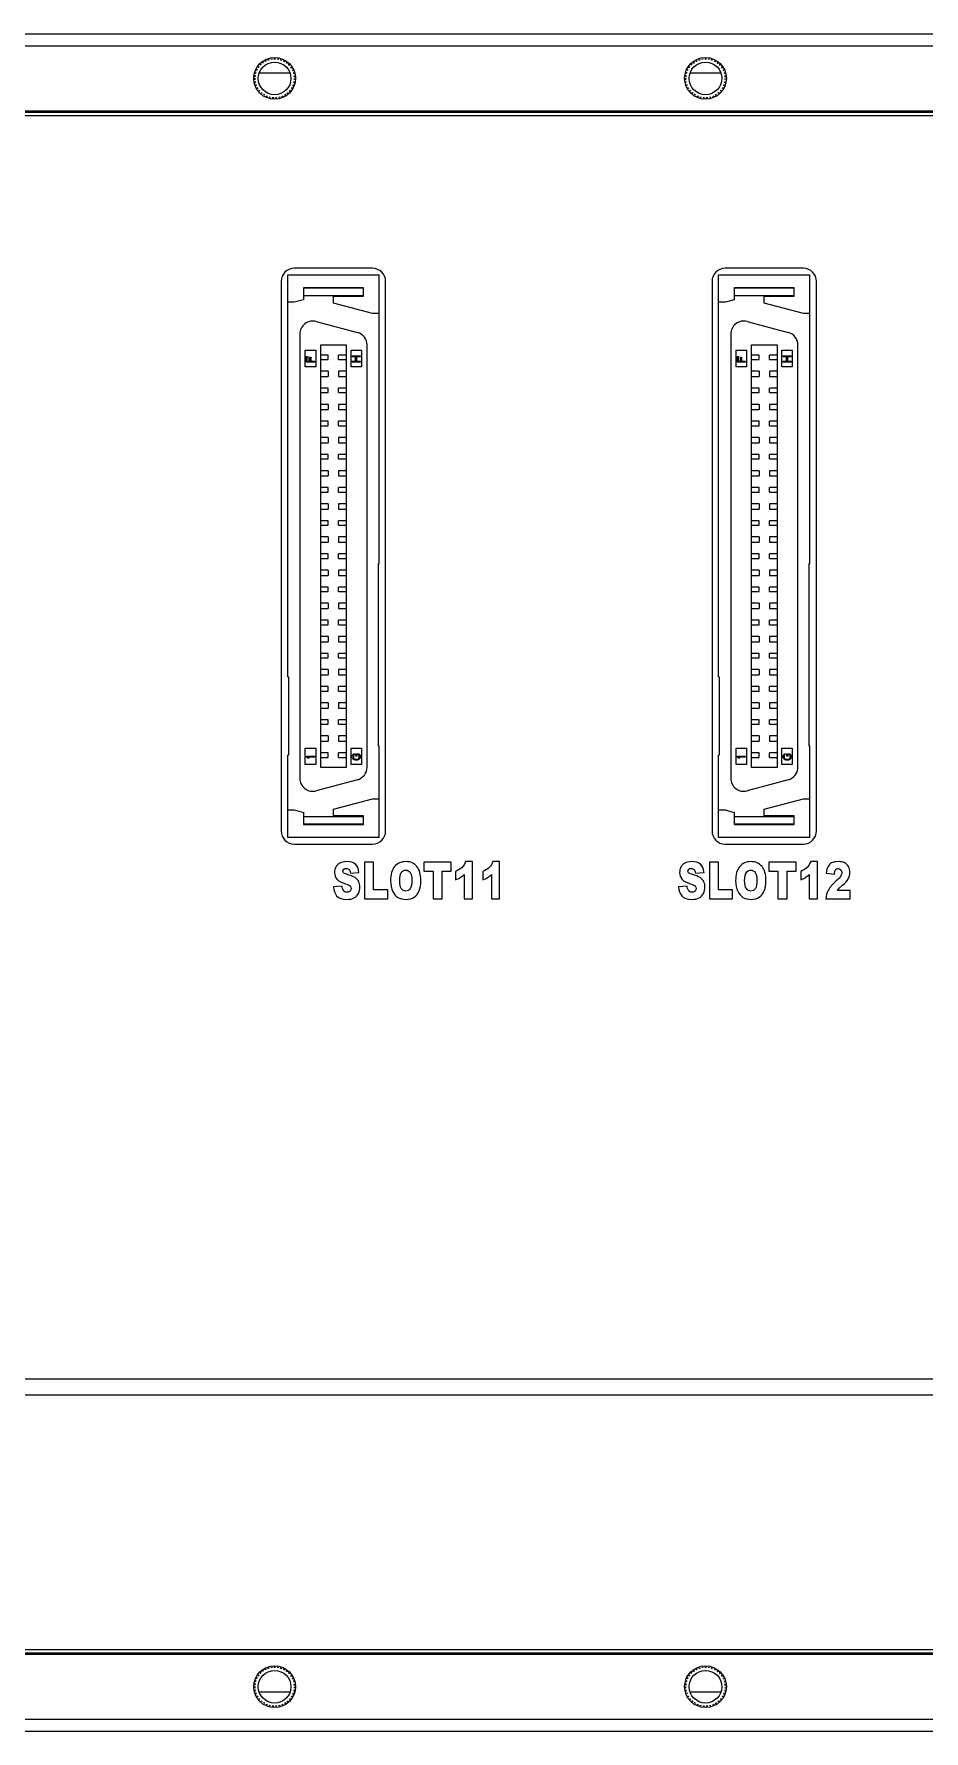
# Model space of a CAD drawing. Header units: inches. Extents: x 1 to 535, y 7 to 137.
# Drawn here: x 330.8 to 398.9, y 6.8 to 136.8 of the extents above; entities that cross this region are included whole.
import ezdxf

# ---------------------------------------------------------------- set-up
doc = ezdxf.new("R2010")
doc.units = ezdxf.units.IN
doc.header["$LTSCALE"] = 1.21
doc.header["$MEASUREMENT"] = 0
doc.linetypes.add('HIDDEN', pattern=[0.2, 0.1, -0.1])
for name, color, linetype in [('BSE72G_4_002DXF_CONTINUOUS_LINE', 7, 'CONTINUOUS'), ('BSEJ72G_4_001_DXF_HIDDEN_LINE', 7, 'CONTINUOUS'), ('BSEJ72G_4_00DXF_CONTINUOUS_LINE', 7, 'CONTINUOUS'), ('TE_1734101_5DXF_CONTINUOUS_LINE', 7, 'CONTINUOUS')]:
    doc.layers.add(name, color=color, linetype=linetype)

msp = doc.modelspace()

# ---------------------------------------------------------------- linework, layer by layer
at = {"layer": 'BSE72G_4_002DXF_CONTINUOUS_LINE', "color": 7, "linetype": 'Continuous'}
for p, q in [((3.2, 130.52), (530.2, 130.52)), ((356.7, 118.82), (350.7, 118.82)), ((389.7, 118.82), (383.7, 118.82)), ((349.7, 117.82), (349.7, 75.72)), ((357.7, 75.72), (357.7, 117.82)), ((382.7, 117.82), (382.7, 75.72)), ((390.7, 75.72), (390.7, 117.82)), ((350.7, 74.72), (356.7, 74.72)), ((383.7, 74.72), (389.7, 74.72)), ((3.2, 13.02), (530.2, 13.02))]:
    msp.add_line(p, q, dxfattribs=at)
at = {"layer": 'BSE72G_4_002DXF_CONTINUOUS_LINE', "color": 4, "linetype": 'Continuous'}
for p, q in [((356.78, 73.32), (356.08, 73.32)), ((356.08, 73.32), (356.08, 70.52)), ((356.78, 71.21), (356.78, 73.32)), ((362.72, 73.32), (360.62, 73.32)), ((360.62, 73.32), (360.62, 72.63)), ((362.72, 72.63), (362.72, 73.32)), ((364.35, 73.37), (363.83, 73.37)), ((364.35, 70.52), (364.35, 73.37)), ((366.43, 73.37), (365.92, 73.37)), ((366.43, 70.52), (366.43, 73.37)), ((383.2, 73.32), (382.51, 73.32)), ((382.51, 73.32), (382.51, 70.52)), ((383.2, 71.21), (383.2, 73.32)), ((389.15, 73.32), (387.05, 73.32)), ((387.05, 73.32), (387.05, 72.63)), ((389.15, 72.63), (389.15, 73.32)), ((390.78, 73.37), (390.26, 73.37)), ((390.78, 70.52), (390.78, 73.37)), ((354.36, 71.5), (353.7, 71.45)), ((355.01, 72.49), (355.66, 72.54)), ((360.62, 72.63), (361.33, 72.63)), ((361.33, 72.63), (361.33, 70.52)), ((362.02, 72.63), (362.72, 72.63)), ((362.02, 70.52), (362.02, 72.63)), ((363.06, 72.62), (363.06, 71.98)), ((363.72, 72.39), (363.72, 70.52)), ((365.15, 72.62), (365.15, 71.98)), ((365.8, 72.39), (365.8, 70.52)), ((380.79, 71.5), (380.13, 71.45)), ((381.44, 72.49), (382.09, 72.54)), ((387.05, 72.63), (387.75, 72.63)), ((387.75, 72.63), (387.75, 70.52)), ((388.45, 72.63), (389.15, 72.63)), ((388.45, 70.52), (388.45, 72.63)), ((389.49, 72.62), (389.49, 71.98)), ((390.15, 72.39), (390.15, 70.52)), ((391.45, 72.48), (392.08, 72.41)), ((392.45, 71.33), (392.7, 71.56)), ((356.08, 70.52), (357.86, 70.52)), ((357.86, 71.21), (356.78, 71.21)), ((357.86, 70.52), (357.86, 71.21)), ((361.33, 70.52), (362.02, 70.52)), ((363.72, 70.52), (364.35, 70.52)), ((365.8, 70.52), (366.43, 70.52)), ((382.51, 70.52), (384.28, 70.52)), ((384.28, 71.21), (383.2, 71.21)), ((384.28, 70.52), (384.28, 71.21)), ((387.75, 70.52), (388.45, 70.52)), ((390.15, 70.52), (390.78, 70.52)), ((391.41, 70.52), (393.27, 70.52)), ((392.3, 71.16), (392.45, 71.33)), ((393.27, 71.16), (392.3, 71.16)), ((393.27, 70.52), (393.27, 71.16)), ((449.4, 33.72), (122.7, 33.72)), ((122.7, 32.52), (449.9, 32.52))]:
    msp.add_line(p, q, dxfattribs=at)
at = {"layer": 'BSE72G_4_002DXF_CONTINUOUS_LINE', "color": 7, "linetype": 'Continuous'}
for centre, start, end in [((350.7, 117.82), 90, 180), ((356.7, 117.82), 0, 90), ((383.7, 117.82), 90, 180), ((389.7, 117.82), 0, 90), ((350.7, 75.72), 180, 270), ((356.7, 75.72), 270, 0), ((383.7, 75.72), 180, 270), ((389.7, 75.72), 270, 0)]:
    msp.add_arc(centre, 1, start, end, dxfattribs=at)
at = {"layer": 'BSE72G_4_002DXF_CONTINUOUS_LINE', "color": 4, "linetype": 'Continuous'}
for points in [[(353.89, 72.96), (353.82, 72.83), (353.79, 72.7), (353.79, 72.55)], [(354.19, 73.26), (354.05, 73.19), (353.95, 73.09), (353.89, 72.96)], [(354.74, 73.37), (354.5, 73.37), (354.32, 73.33), (354.19, 73.26)], [(354.49, 72.79), (354.53, 72.83), (354.59, 72.85), (354.67, 72.85)], [(354.67, 72.85), (354.77, 72.85), (354.84, 72.82), (354.9, 72.76)], [(355.39, 73.17), (355.24, 73.3), (355.02, 73.37), (354.74, 73.37)], [(355.66, 72.54), (355.63, 72.83), (355.54, 73.04), (355.39, 73.17)], [(358.39, 72.99), (358.18, 72.73), (358.08, 72.38), (358.08, 71.92)], [(359.24, 73.37), (358.88, 73.37), (358.59, 73.24), (358.39, 72.99)], [(360.1, 73), (359.9, 73.25), (359.61, 73.37), (359.24, 73.37)], [(360.4, 71.94), (360.4, 72.4), (360.3, 72.75), (360.1, 73)], [(363.56, 72.93), (363.44, 72.81), (363.27, 72.71), (363.06, 72.62)], [(363.83, 73.37), (363.76, 73.2), (363.67, 73.05), (363.56, 72.93)], [(365.64, 72.93), (365.53, 72.81), (365.36, 72.71), (365.15, 72.62)], [(365.92, 73.37), (365.85, 73.2), (365.76, 73.05), (365.64, 72.93)], [(380.32, 72.96), (380.25, 72.83), (380.22, 72.7), (380.22, 72.55)], [(380.62, 73.26), (380.48, 73.19), (380.38, 73.09), (380.32, 72.96)], [(381.17, 73.37), (380.93, 73.37), (380.75, 73.33), (380.62, 73.26)], [(380.92, 72.79), (380.96, 72.83), (381.02, 72.85), (381.1, 72.85)], [(381.1, 72.85), (381.2, 72.85), (381.27, 72.82), (381.33, 72.76)], [(381.82, 73.17), (381.67, 73.3), (381.45, 73.37), (381.17, 73.37)], [(382.09, 72.54), (382.06, 72.83), (381.97, 73.04), (381.82, 73.17)], [(384.82, 72.99), (384.61, 72.73), (384.51, 72.38), (384.51, 71.92)], [(385.67, 73.37), (385.31, 73.37), (385.02, 73.24), (384.82, 72.99)], [(386.53, 73), (386.33, 73.25), (386.04, 73.37), (385.67, 73.37)], [(386.83, 71.94), (386.83, 72.4), (386.73, 72.75), (386.53, 73)], [(389.99, 72.93), (389.87, 72.81), (389.7, 72.71), (389.49, 72.62)], [(390.26, 73.37), (390.19, 73.2), (390.1, 73.05), (389.99, 72.93)], [(391.59, 72.99), (391.52, 72.87), (391.48, 72.7), (391.45, 72.48)], [(391.86, 73.27), (391.74, 73.21), (391.65, 73.11), (391.59, 72.99)], [(392.36, 73.37), (392.14, 73.37), (391.98, 73.34), (391.86, 73.27)], [(392.18, 72.74), (392.23, 72.81), (392.29, 72.84), (392.37, 72.84)], [(392.87, 73.28), (392.74, 73.34), (392.57, 73.37), (392.36, 73.37)], [(392.37, 72.84), (392.45, 72.84), (392.51, 72.81), (392.56, 72.75)], [(393.15, 72.99), (393.08, 73.12), (392.99, 73.22), (392.87, 73.28)], [(393.26, 72.56), (393.26, 72.72), (393.22, 72.86), (393.15, 72.99)], [(353.79, 72.55), (353.79, 72.33), (353.85, 72.15), (353.98, 72.01)], [(353.98, 72.01), (354.11, 71.87), (354.33, 71.76), (354.63, 71.67)], [(354.45, 71.2), (354.4, 71.26), (354.38, 71.37), (354.36, 71.5)], [(354.43, 72.63), (354.43, 72.69), (354.45, 72.74), (354.49, 72.79)], [(354.48, 72.51), (354.44, 72.54), (354.43, 72.58), (354.43, 72.63)], [(354.71, 72.41), (354.59, 72.44), (354.51, 72.47), (354.48, 72.51)], [(354.63, 71.67), (354.82, 71.62), (354.93, 71.57), (354.99, 71.51)], [(355.36, 72.16), (355.23, 72.24), (355.01, 72.32), (354.71, 72.41)], [(354.9, 72.76), (354.95, 72.71), (354.99, 72.62), (355.01, 72.49)], [(354.99, 71.51), (355.04, 71.45), (355.06, 71.39), (355.06, 71.31)], [(355.64, 71.85), (355.59, 71.97), (355.49, 72.07), (355.36, 72.16)], [(355.73, 71.43), (355.73, 71.59), (355.7, 71.73), (355.64, 71.85)], [(358.08, 71.92), (358.08, 71.59), (358.13, 71.32), (358.24, 71.1)], [(358.78, 71.92), (358.78, 72.2), (358.82, 72.41), (358.9, 72.53)], [(358.9, 71.31), (358.82, 71.43), (358.78, 71.64), (358.78, 71.92)], [(358.9, 72.53), (358.99, 72.65), (359.1, 72.72), (359.24, 72.72)], [(359.24, 72.72), (359.38, 72.72), (359.5, 72.66), (359.58, 72.53)], [(359.58, 72.53), (359.67, 72.41), (359.71, 72.22), (359.71, 71.96)], [(359.71, 71.96), (359.71, 71.64), (359.67, 71.43), (359.59, 71.31)], [(360.27, 71.14), (360.36, 71.35), (360.4, 71.62), (360.4, 71.94)], [(363.06, 71.98), (363.21, 72.04), (363.33, 72.09), (363.42, 72.15)], [(363.42, 72.15), (363.52, 72.21), (363.61, 72.29), (363.72, 72.39)], [(365.15, 71.98), (365.29, 72.04), (365.41, 72.09), (365.51, 72.15)], [(365.51, 72.15), (365.6, 72.21), (365.7, 72.29), (365.8, 72.39)], [(380.22, 72.55), (380.22, 72.33), (380.28, 72.15), (380.41, 72.01)], [(380.41, 72.01), (380.54, 71.87), (380.76, 71.76), (381.06, 71.67)], [(380.88, 71.2), (380.83, 71.26), (380.8, 71.37), (380.79, 71.5)], [(380.86, 72.63), (380.86, 72.69), (380.88, 72.74), (380.92, 72.79)], [(380.91, 72.51), (380.87, 72.54), (380.86, 72.58), (380.86, 72.63)], [(381.14, 72.41), (381.02, 72.44), (380.94, 72.47), (380.91, 72.51)], [(381.06, 71.67), (381.25, 71.62), (381.36, 71.57), (381.41, 71.51)], [(381.79, 72.16), (381.66, 72.24), (381.44, 72.32), (381.14, 72.41)], [(381.33, 72.76), (381.38, 72.71), (381.42, 72.62), (381.44, 72.49)], [(381.41, 71.51), (381.47, 71.45), (381.49, 71.39), (381.49, 71.31)], [(382.07, 71.85), (382.01, 71.97), (381.92, 72.07), (381.79, 72.16)], [(382.16, 71.43), (382.16, 71.59), (382.13, 71.73), (382.07, 71.85)], [(384.51, 71.92), (384.51, 71.59), (384.56, 71.32), (384.67, 71.1)], [(385.2, 71.92), (385.2, 72.2), (385.25, 72.41), (385.33, 72.53)], [(385.33, 71.31), (385.25, 71.43), (385.2, 71.64), (385.2, 71.92)], [(385.33, 72.53), (385.42, 72.65), (385.53, 72.72), (385.67, 72.72)], [(385.67, 72.72), (385.81, 72.72), (385.93, 72.66), (386.01, 72.53)], [(386.01, 72.53), (386.1, 72.41), (386.14, 72.22), (386.14, 71.96)], [(386.14, 71.96), (386.14, 71.64), (386.1, 71.43), (386.02, 71.31)], [(386.7, 71.14), (386.79, 71.35), (386.83, 71.62), (386.83, 71.94)], [(389.49, 71.98), (389.64, 72.04), (389.75, 72.09), (389.85, 72.15)], [(389.85, 72.15), (389.94, 72.21), (390.04, 72.29), (390.15, 72.39)], [(392.21, 71.89), (391.91, 71.62), (391.71, 71.38), (391.6, 71.17)], [(392.08, 72.41), (392.09, 72.57), (392.13, 72.68), (392.18, 72.74)], [(392.56, 72.28), (392.51, 72.19), (392.39, 72.06), (392.21, 71.89)], [(392.56, 72.75), (392.61, 72.69), (392.64, 72.61), (392.64, 72.53)], [(392.64, 72.53), (392.64, 72.45), (392.61, 72.37), (392.56, 72.28)], [(392.7, 71.56), (392.91, 71.74), (393.06, 71.91), (393.14, 72.07)], [(393.14, 72.07), (393.22, 72.22), (393.26, 72.38), (393.26, 72.56)], [(353.7, 71.45), (353.72, 71.17), (353.81, 70.93), (353.95, 70.75)], [(353.95, 70.75), (354.1, 70.57), (354.36, 70.48), (354.74, 70.48)], [(354.75, 71.03), (354.62, 71.03), (354.52, 71.08), (354.45, 71.2)], [(354.74, 70.48), (354.96, 70.48), (355.14, 70.52), (355.28, 70.59)], [(354.98, 71.11), (354.93, 71.05), (354.85, 71.03), (354.75, 71.03)], [(355.06, 71.31), (355.06, 71.24), (355.04, 71.17), (354.98, 71.11)], [(355.28, 70.59), (355.42, 70.67), (355.54, 70.79), (355.62, 70.94)], [(355.62, 70.94), (355.7, 71.09), (355.73, 71.26), (355.73, 71.43)], [(358.24, 71.1), (358.34, 70.89), (358.47, 70.73), (358.64, 70.63)], [(358.64, 70.63), (358.8, 70.53), (359.01, 70.48), (359.27, 70.48)], [(359.24, 71.12), (359.1, 71.12), (358.98, 71.18), (358.9, 71.31)], [(359.59, 71.31), (359.51, 71.18), (359.39, 71.12), (359.24, 71.12)], [(359.27, 70.48), (359.52, 70.48), (359.72, 70.53), (359.89, 70.65)], [(359.89, 70.65), (360.06, 70.77), (360.18, 70.93), (360.27, 71.14)], [(380.13, 71.45), (380.15, 71.17), (380.23, 70.93), (380.38, 70.75)], [(380.38, 70.75), (380.53, 70.57), (380.79, 70.48), (381.17, 70.48)], [(381.18, 71.03), (381.05, 71.03), (380.95, 71.08), (380.88, 71.2)], [(381.17, 70.48), (381.39, 70.48), (381.57, 70.52), (381.71, 70.59)], [(381.41, 71.11), (381.36, 71.05), (381.28, 71.03), (381.18, 71.03)], [(381.49, 71.31), (381.49, 71.24), (381.46, 71.17), (381.41, 71.11)], [(381.71, 70.59), (381.85, 70.67), (381.97, 70.79), (382.05, 70.94)], [(382.05, 70.94), (382.12, 71.09), (382.16, 71.26), (382.16, 71.43)], [(384.67, 71.1), (384.77, 70.89), (384.9, 70.73), (385.07, 70.63)], [(385.07, 70.63), (385.23, 70.53), (385.44, 70.48), (385.7, 70.48)], [(385.67, 71.12), (385.53, 71.12), (385.41, 71.18), (385.33, 71.31)], [(386.02, 71.31), (385.94, 71.18), (385.82, 71.12), (385.67, 71.12)], [(385.7, 70.48), (385.94, 70.48), (386.15, 70.53), (386.32, 70.65)], [(386.32, 70.65), (386.48, 70.77), (386.61, 70.93), (386.7, 71.14)], [(391.6, 71.17), (391.49, 70.97), (391.43, 70.75), (391.41, 70.52)]]:
    msp.add_open_spline(points, degree=3, dxfattribs=at)
at = {"layer": 'BSEJ72G_4_001_DXF_HIDDEN_LINE', "color": 8, "linetype": 'HIDDEN'}
for centre in [(349.2, 133.37), (382.2, 133.37), (349.2, 10.17), (382.2, 10.17)]:
    msp.add_circle(centre, 1.5, dxfattribs=at)
at = {"layer": 'BSEJ72G_4_00DXF_CONTINUOUS_LINE', "color": 7, "linetype": 'Continuous'}
for p, q in [((3.2, 136.77), (530.2, 136.77)), ((3.4, 135.87), (530, 135.87)), ((350.38, 133.77), (348.02, 133.77)), ((383.38, 133.77), (381.02, 133.77)), ((3.2, 130.77), (530.2, 130.77)), ((530, 130.87), (3.4, 130.87)), ((3.2, 12.77), (530.2, 12.77)), ((3.4, 12.67), (530, 12.67)), ((348.02, 9.77), (350.38, 9.77)), ((381.02, 9.77), (383.38, 9.77)), ((3.2, 6.77), (530.2, 6.77)), ((530, 7.67), (3.4, 7.67))]:
    msp.add_line(p, q, dxfattribs=at)
for centre, radius in [((349.2, 133.37), 1.6), ((349.2, 133.37), 1.25), ((382.2, 133.37), 1.6), ((382.2, 133.37), 1.25), ((349.2, 10.17), 1.6), ((382.2, 10.17), 1.6), ((349.2, 10.17), 1.25), ((382.2, 10.17), 1.25)]:
    msp.add_circle(centre, radius, dxfattribs=at)
for centre, start, end in [((348.2, 132.15), 90.0022, 96.4011), ((350.21, 132.15), 83.5989, 89.9978), ((381.2, 132.15), 90.0022, 96.4011), ((383.21, 132.15), 83.5989, 89.9978), ((348.2, 11.39), 263.5989, 269.9978), ((350.21, 11.39), 270.0022, 276.4011), ((381.2, 11.39), 263.5989, 269.9978), ((383.21, 11.39), 270.0022, 276.4011)]:
    msp.add_arc(centre, 1.62, start, end, dxfattribs=at)
at = {"layer": 'TE_1734101_5DXF_CONTINUOUS_LINE', "color": 7, "linetype": 'Continuous'}
for p, q in [((350.2, 118.32), (357.2, 118.32)), ((350.2, 87.53), (350.2, 118.32)), ((357.2, 96.22), (357.2, 118.32)), ((383.2, 118.32), (390.2, 118.32)), ((383.2, 87.53), (383.2, 118.32)), ((390.2, 96.22), (390.2, 118.32)), ((356, 117.33), (351.4, 117.33)), ((351.4, 117.33), (351.4, 116.4)), ((356, 117.29), (351.4, 117.29)), ((356, 116.68), (356, 117.33)), ((389, 117.33), (384.4, 117.33)), ((384.4, 117.33), (384.4, 116.4)), ((389, 117.29), (384.4, 117.29)), ((389, 116.68), (389, 117.33)), ((350.7, 116.22), (350.2, 116.22)), ((351.4, 116.4), (350.7, 116.22)), ((356, 116.72), (351.4, 116.72)), ((353.7, 116.68), (356, 116.68)), ((353.7, 116.16), (353.7, 116.68)), ((356.7, 115.35), (353.7, 116.16)), ((383.7, 116.22), (383.2, 116.22)), ((384.4, 116.4), (383.7, 116.22)), ((389, 116.72), (384.4, 116.72)), ((386.7, 116.68), (389, 116.68)), ((386.7, 116.16), (386.7, 116.68)), ((389.7, 115.35), (386.7, 116.16)), ((352.39, 114.75), (355.54, 113.91)), ((357.2, 115.35), (356.7, 115.35)), ((385.39, 114.75), (388.54, 113.91)), ((390.2, 115.35), (389.7, 115.35)), ((351.13, 113.78), (351.13, 79.76)), ((384.13, 113.78), (384.13, 79.76)), ((351.55, 112.54), (352.35, 112.54)), ((351.55, 111.27), (351.55, 112.54)), ((351.65, 112.07), (351.73, 112.07)), ((351.65, 111.62), (351.65, 112.07)), ((351.73, 112.07), (351.73, 111.7)), ((351.9, 112.02), (351.97, 112.02)), ((351.9, 111.7), (351.9, 112.02)), ((351.97, 112.02), (351.97, 111.7)), ((352.35, 112.54), (352.35, 111.27)), ((352.73, 112.96), (354.68, 112.96)), ((352.73, 80.58), (352.73, 112.96)), ((353.31, 112.18), (352.73, 112.18)), ((352.73, 111.84), (353.31, 111.84)), ((353.31, 111.84), (353.31, 112.18)), ((354.68, 112.18), (354.09, 112.18)), ((354.09, 111.84), (354.09, 112.18)), ((354.09, 111.84), (354.68, 111.84)), ((354.68, 112.96), (354.68, 80.58)), ((355.05, 112.54), (355.85, 112.54)), ((355.05, 111.27), (355.05, 112.54)), ((355.15, 112.12), (355.75, 112.12)), ((355.15, 112.05), (355.15, 112.12)), ((355.4, 112.05), (355.15, 112.05)), ((355.4, 111.7), (355.4, 112.05)), ((355.75, 112.05), (355.47, 112.05)), ((355.47, 112.05), (355.47, 111.7)), ((355.75, 112.12), (355.75, 112.05)), ((355.85, 112.54), (355.85, 111.27)), ((356.28, 80.61), (356.28, 112.94)), ((384.55, 112.54), (385.35, 112.54)), ((384.55, 111.27), (384.55, 112.54)), ((384.65, 112.07), (384.73, 112.07)), ((384.65, 111.62), (384.65, 112.07)), ((384.73, 112.07), (384.73, 111.7)), ((384.9, 112.02), (384.97, 112.02)), ((384.9, 111.7), (384.9, 112.02)), ((384.97, 112.02), (384.97, 111.7)), ((385.35, 112.54), (385.35, 111.27)), ((385.73, 112.96), (387.68, 112.96)), ((385.73, 80.58), (385.73, 112.96)), ((386.31, 112.18), (385.73, 112.18)), ((385.73, 111.84), (386.31, 111.84)), ((386.31, 111.84), (386.31, 112.18)), ((387.68, 112.18), (387.09, 112.18)), ((387.09, 111.84), (387.09, 112.18)), ((387.09, 111.84), (387.68, 111.84)), ((387.68, 112.96), (387.68, 80.58)), ((388.05, 112.54), (388.85, 112.54)), ((388.05, 111.27), (388.05, 112.54)), ((388.15, 112.12), (388.75, 112.12)), ((388.15, 112.05), (388.15, 112.12)), ((388.4, 112.05), (388.15, 112.05)), ((388.4, 111.7), (388.4, 112.05)), ((388.75, 112.05), (388.47, 112.05)), ((388.47, 112.05), (388.47, 111.7)), ((388.75, 112.12), (388.75, 112.05)), ((388.85, 112.54), (388.85, 111.27)), ((389.28, 80.61), (389.28, 112.94)), ((352.35, 111.27), (351.55, 111.27)), ((352.25, 111.62), (351.65, 111.62)), ((351.73, 111.7), (351.9, 111.7)), ((351.97, 111.7), (352.25, 111.7)), ((352.25, 111.7), (352.25, 111.62)), ((353.31, 110.94), (352.73, 110.94)), ((352.73, 110.54), (353.31, 110.54)), ((353.31, 110.94), (353.31, 110.54)), ((354.68, 110.94), (354.09, 110.94)), ((354.09, 110.94), (354.09, 110.54)), ((354.09, 110.54), (354.68, 110.54)), ((355.85, 111.27), (355.05, 111.27)), ((355.15, 111.7), (355.4, 111.7)), ((355.15, 111.62), (355.15, 111.7)), ((355.75, 111.62), (355.15, 111.62)), ((355.47, 111.7), (355.75, 111.7)), ((355.75, 111.7), (355.75, 111.62)), ((385.35, 111.27), (384.55, 111.27)), ((385.25, 111.62), (384.65, 111.62)), ((384.73, 111.7), (384.9, 111.7)), ((384.97, 111.7), (385.25, 111.7)), ((385.25, 111.7), (385.25, 111.62)), ((386.31, 110.94), (385.73, 110.94)), ((385.73, 110.54), (386.31, 110.54)), ((386.31, 110.94), (386.31, 110.54)), ((387.68, 110.94), (387.09, 110.94)), ((387.09, 110.94), (387.09, 110.54)), ((387.09, 110.54), (387.68, 110.54)), ((388.85, 111.27), (388.05, 111.27)), ((388.15, 111.7), (388.4, 111.7)), ((388.15, 111.62), (388.15, 111.7)), ((388.75, 111.62), (388.15, 111.62)), ((388.47, 111.7), (388.75, 111.7)), ((388.75, 111.7), (388.75, 111.62)), ((353.31, 109.64), (352.73, 109.64)), ((352.73, 109.3), (353.31, 109.3)), ((353.31, 109.3), (353.31, 109.64)), ((354.68, 109.64), (354.09, 109.64)), ((354.09, 109.3), (354.09, 109.64)), ((354.09, 109.3), (354.68, 109.3)), ((386.31, 109.64), (385.73, 109.64)), ((385.73, 109.3), (386.31, 109.3)), ((386.31, 109.3), (386.31, 109.64)), ((387.68, 109.64), (387.09, 109.64)), ((387.09, 109.3), (387.09, 109.64)), ((387.09, 109.3), (387.68, 109.3)), ((353.31, 108.4), (352.73, 108.4)), ((352.73, 108), (353.31, 108)), ((353.31, 108.4), (353.31, 108)), ((354.68, 108.4), (354.09, 108.4)), ((354.09, 108.4), (354.09, 108)), ((354.09, 108), (354.68, 108)), ((386.31, 108.4), (385.73, 108.4)), ((385.73, 108), (386.31, 108)), ((386.31, 108.4), (386.31, 108)), ((387.68, 108.4), (387.09, 108.4)), ((387.09, 108.4), (387.09, 108)), ((387.09, 108), (387.68, 108)), ((353.31, 107.1), (352.73, 107.1)), ((352.73, 106.76), (353.31, 106.76)), ((353.31, 106.76), (353.31, 107.1)), ((354.68, 107.1), (354.09, 107.1)), ((354.09, 106.76), (354.09, 107.1)), ((354.09, 106.76), (354.68, 106.76)), ((386.31, 107.1), (385.73, 107.1)), ((385.73, 106.76), (386.31, 106.76)), ((386.31, 106.76), (386.31, 107.1)), ((387.68, 107.1), (387.09, 107.1)), ((387.09, 106.76), (387.09, 107.1)), ((387.09, 106.76), (387.68, 106.76)), ((353.31, 105.86), (352.73, 105.86)), ((352.73, 105.46), (353.31, 105.46)), ((353.31, 105.86), (353.31, 105.46)), ((354.68, 105.86), (354.09, 105.86)), ((354.09, 105.86), (354.09, 105.46)), ((354.09, 105.46), (354.68, 105.46)), ((386.31, 105.86), (385.73, 105.86)), ((385.73, 105.46), (386.31, 105.46)), ((386.31, 105.86), (386.31, 105.46)), ((387.68, 105.86), (387.09, 105.86)), ((387.09, 105.86), (387.09, 105.46)), ((387.09, 105.46), (387.68, 105.46)), ((353.31, 104.56), (352.73, 104.56)), ((352.73, 104.22), (353.31, 104.22)), ((353.31, 104.22), (353.31, 104.56)), ((354.68, 104.56), (354.09, 104.56)), ((354.09, 104.22), (354.09, 104.56)), ((354.09, 104.22), (354.68, 104.22)), ((386.31, 104.56), (385.73, 104.56)), ((385.73, 104.22), (386.31, 104.22)), ((386.31, 104.22), (386.31, 104.56)), ((387.68, 104.56), (387.09, 104.56)), ((387.09, 104.22), (387.09, 104.56)), ((387.09, 104.22), (387.68, 104.22)), ((353.31, 103.32), (352.73, 103.32)), ((352.73, 102.92), (353.31, 102.92)), ((353.31, 103.32), (353.31, 102.92)), ((354.68, 103.32), (354.09, 103.32)), ((354.09, 103.32), (354.09, 102.92)), ((354.09, 102.92), (354.68, 102.92)), ((386.31, 103.32), (385.73, 103.32)), ((385.73, 102.92), (386.31, 102.92)), ((386.31, 103.32), (386.31, 102.92)), ((387.68, 103.32), (387.09, 103.32)), ((387.09, 103.32), (387.09, 102.92)), ((387.09, 102.92), (387.68, 102.92)), ((353.31, 102.02), (352.73, 102.02)), ((352.73, 101.68), (353.31, 101.68)), ((353.31, 101.68), (353.31, 102.02)), ((354.68, 102.02), (354.09, 102.02)), ((354.09, 101.68), (354.09, 102.02)), ((354.09, 101.68), (354.68, 101.68)), ((386.31, 102.02), (385.73, 102.02)), ((385.73, 101.68), (386.31, 101.68)), ((386.31, 101.68), (386.31, 102.02)), ((387.68, 102.02), (387.09, 102.02)), ((387.09, 101.68), (387.09, 102.02)), ((387.09, 101.68), (387.68, 101.68)), ((353.31, 100.78), (352.73, 100.78)), ((352.73, 100.38), (353.31, 100.38)), ((353.31, 100.78), (353.31, 100.38)), ((354.68, 100.78), (354.09, 100.78)), ((354.09, 100.78), (354.09, 100.38)), ((354.09, 100.38), (354.68, 100.38)), ((386.31, 100.78), (385.73, 100.78)), ((385.73, 100.38), (386.31, 100.38)), ((386.31, 100.78), (386.31, 100.38)), ((387.68, 100.78), (387.09, 100.78)), ((387.09, 100.78), (387.09, 100.38)), ((387.09, 100.38), (387.68, 100.38)), ((353.31, 99.48), (352.73, 99.48)), ((352.73, 99.14), (353.31, 99.14)), ((353.31, 99.14), (353.31, 99.48)), ((354.68, 99.48), (354.09, 99.48)), ((354.09, 99.14), (354.09, 99.48)), ((354.09, 99.14), (354.68, 99.14)), ((386.31, 99.48), (385.73, 99.48)), ((385.73, 99.14), (386.31, 99.14)), ((386.31, 99.14), (386.31, 99.48)), ((387.68, 99.48), (387.09, 99.48)), ((387.09, 99.14), (387.09, 99.48)), ((387.09, 99.14), (387.68, 99.14)), ((353.31, 98.24), (352.73, 98.24)), ((352.73, 97.84), (353.31, 97.84)), ((353.31, 98.24), (353.31, 97.84)), ((354.68, 98.24), (354.09, 98.24)), ((354.09, 98.24), (354.09, 97.84)), ((354.09, 97.84), (354.68, 97.84)), ((386.31, 98.24), (385.73, 98.24)), ((385.73, 97.84), (386.31, 97.84)), ((386.31, 98.24), (386.31, 97.84)), ((387.68, 98.24), (387.09, 98.24)), ((387.09, 98.24), (387.09, 97.84)), ((387.09, 97.84), (387.68, 97.84)), ((353.31, 96.94), (352.73, 96.94)), ((352.73, 96.6), (353.31, 96.6)), ((353.31, 96.6), (353.31, 96.94)), ((354.68, 96.94), (354.09, 96.94)), ((354.09, 96.6), (354.09, 96.94)), ((354.09, 96.6), (354.68, 96.6)), ((357.15, 96.22), (357.2, 96.22)), ((357.15, 82.22), (357.15, 96.22)), ((386.31, 96.94), (385.73, 96.94)), ((385.73, 96.6), (386.31, 96.6)), ((386.31, 96.6), (386.31, 96.94)), ((387.68, 96.94), (387.09, 96.94)), ((387.09, 96.6), (387.09, 96.94)), ((387.09, 96.6), (387.68, 96.6)), ((390.15, 96.22), (390.2, 96.22)), ((390.15, 82.22), (390.15, 96.22)), ((353.31, 95.7), (352.73, 95.7)), ((352.73, 95.3), (353.31, 95.3)), ((353.31, 95.7), (353.31, 95.3)), ((354.68, 95.7), (354.09, 95.7)), ((354.09, 95.7), (354.09, 95.3)), ((354.09, 95.3), (354.68, 95.3)), ((386.31, 95.7), (385.73, 95.7)), ((385.73, 95.3), (386.31, 95.3)), ((386.31, 95.7), (386.31, 95.3)), ((387.68, 95.7), (387.09, 95.7)), ((387.09, 95.7), (387.09, 95.3)), ((387.09, 95.3), (387.68, 95.3)), ((353.31, 94.4), (352.73, 94.4)), ((352.73, 94.06), (353.31, 94.06)), ((353.31, 94.06), (353.31, 94.4)), ((354.68, 94.4), (354.09, 94.4)), ((354.09, 94.06), (354.09, 94.4)), ((354.09, 94.06), (354.68, 94.06)), ((386.31, 94.4), (385.73, 94.4)), ((385.73, 94.06), (386.31, 94.06)), ((386.31, 94.06), (386.31, 94.4)), ((387.68, 94.4), (387.09, 94.4)), ((387.09, 94.06), (387.09, 94.4)), ((387.09, 94.06), (387.68, 94.06)), ((353.31, 93.16), (352.73, 93.16)), ((352.73, 92.76), (353.31, 92.76)), ((353.31, 93.16), (353.31, 92.76)), ((354.68, 93.16), (354.09, 93.16)), ((354.09, 93.16), (354.09, 92.76)), ((354.09, 92.76), (354.68, 92.76)), ((386.31, 93.16), (385.73, 93.16)), ((385.73, 92.76), (386.31, 92.76)), ((386.31, 93.16), (386.31, 92.76)), ((387.68, 93.16), (387.09, 93.16)), ((387.09, 93.16), (387.09, 92.76)), ((387.09, 92.76), (387.68, 92.76)), ((353.31, 91.86), (352.73, 91.86)), ((352.73, 91.52), (353.31, 91.52)), ((353.31, 91.52), (353.31, 91.86)), ((354.68, 91.86), (354.09, 91.86)), ((354.09, 91.52), (354.09, 91.86)), ((354.09, 91.52), (354.68, 91.52)), ((386.31, 91.86), (385.73, 91.86)), ((385.73, 91.52), (386.31, 91.52)), ((386.31, 91.52), (386.31, 91.86)), ((387.68, 91.86), (387.09, 91.86)), ((387.09, 91.52), (387.09, 91.86)), ((387.09, 91.52), (387.68, 91.52)), ((353.31, 90.62), (352.73, 90.62)), ((352.73, 90.22), (353.31, 90.22)), ((353.31, 90.62), (353.31, 90.22)), ((354.68, 90.62), (354.09, 90.62)), ((354.09, 90.62), (354.09, 90.22)), ((354.09, 90.22), (354.68, 90.22)), ((386.31, 90.62), (385.73, 90.62)), ((385.73, 90.22), (386.31, 90.22)), ((386.31, 90.62), (386.31, 90.22)), ((387.68, 90.62), (387.09, 90.62)), ((387.09, 90.62), (387.09, 90.22)), ((387.09, 90.22), (387.68, 90.22)), ((353.31, 89.32), (352.73, 89.32)), ((352.73, 88.98), (353.31, 88.98)), ((353.31, 88.98), (353.31, 89.32)), ((354.68, 89.32), (354.09, 89.32)), ((354.09, 88.98), (354.09, 89.32)), ((354.09, 88.98), (354.68, 88.98)), ((386.31, 89.32), (385.73, 89.32)), ((385.73, 88.98), (386.31, 88.98)), ((386.31, 88.98), (386.31, 89.32)), ((387.68, 89.32), (387.09, 89.32)), ((387.09, 88.98), (387.09, 89.32)), ((387.09, 88.98), (387.68, 88.98)), ((350.2, 87.53), (350.26, 87.53)), ((350.26, 87.53), (350.26, 81.53)), ((353.31, 88.08), (352.73, 88.08)), ((352.73, 87.68), (353.31, 87.68)), ((353.31, 88.08), (353.31, 87.68)), ((354.68, 88.08), (354.09, 88.08)), ((354.09, 88.08), (354.09, 87.68)), ((354.09, 87.68), (354.68, 87.68)), ((383.2, 87.53), (383.26, 87.53)), ((383.26, 87.53), (383.26, 81.53)), ((386.31, 88.08), (385.73, 88.08)), ((385.73, 87.68), (386.31, 87.68)), ((386.31, 88.08), (386.31, 87.68)), ((387.68, 88.08), (387.09, 88.08)), ((387.09, 88.08), (387.09, 87.68)), ((387.09, 87.68), (387.68, 87.68)), ((353.31, 86.78), (352.73, 86.78)), ((352.73, 86.44), (353.31, 86.44)), ((353.31, 86.44), (353.31, 86.78)), ((354.68, 86.78), (354.09, 86.78)), ((354.09, 86.44), (354.09, 86.78)), ((354.09, 86.44), (354.68, 86.44)), ((386.31, 86.78), (385.73, 86.78)), ((385.73, 86.44), (386.31, 86.44)), ((386.31, 86.44), (386.31, 86.78)), ((387.68, 86.78), (387.09, 86.78)), ((387.09, 86.44), (387.09, 86.78)), ((387.09, 86.44), (387.68, 86.44)), ((353.31, 85.54), (352.73, 85.54)), ((352.73, 85.14), (353.31, 85.14)), ((353.31, 85.54), (353.31, 85.14)), ((354.68, 85.54), (354.09, 85.54)), ((354.09, 85.54), (354.09, 85.14)), ((354.09, 85.14), (354.68, 85.14)), ((386.31, 85.54), (385.73, 85.54)), ((385.73, 85.14), (386.31, 85.14)), ((386.31, 85.54), (386.31, 85.14)), ((387.68, 85.54), (387.09, 85.54)), ((387.09, 85.54), (387.09, 85.14)), ((387.09, 85.14), (387.68, 85.14)), ((353.31, 84.24), (352.73, 84.24)), ((352.73, 83.9), (353.31, 83.9)), ((353.31, 83.9), (353.31, 84.24)), ((354.68, 84.24), (354.09, 84.24)), ((354.09, 83.9), (354.09, 84.24)), ((354.09, 83.9), (354.68, 83.9)), ((386.31, 84.24), (385.73, 84.24)), ((385.73, 83.9), (386.31, 83.9)), ((386.31, 83.9), (386.31, 84.24)), ((387.68, 84.24), (387.09, 84.24)), ((387.09, 83.9), (387.09, 84.24)), ((387.09, 83.9), (387.68, 83.9)), ((351.55, 82.07), (352.35, 82.07)), ((351.55, 80.8), (351.55, 82.07)), ((352.35, 82.07), (352.35, 80.8)), ((353.31, 83), (352.73, 83)), ((352.73, 82.6), (353.31, 82.6)), ((353.31, 83), (353.31, 82.6)), ((354.68, 83), (354.09, 83)), ((354.09, 83), (354.09, 82.6)), ((354.09, 82.6), (354.68, 82.6)), ((355.05, 82.07), (355.85, 82.07)), ((355.05, 80.8), (355.05, 82.07)), ((355.85, 82.07), (355.85, 80.8)), ((357.2, 82.22), (357.15, 82.22)), ((357.2, 75.22), (357.2, 82.22)), ((384.55, 82.07), (385.35, 82.07)), ((384.55, 80.8), (384.55, 82.07)), ((385.35, 82.07), (385.35, 80.8)), ((386.31, 83), (385.73, 83)), ((385.73, 82.6), (386.31, 82.6)), ((386.31, 83), (386.31, 82.6)), ((387.68, 83), (387.09, 83)), ((387.09, 83), (387.09, 82.6)), ((387.09, 82.6), (387.68, 82.6)), ((388.05, 82.07), (388.85, 82.07)), ((388.05, 80.8), (388.05, 82.07)), ((388.85, 82.07), (388.85, 80.8)), ((390.2, 82.22), (390.15, 82.22)), ((390.2, 75.22), (390.2, 82.22)), ((350.26, 81.53), (350.2, 81.53)), ((350.2, 75.22), (350.2, 81.53)), ((352.35, 80.8), (351.55, 80.8)), ((351.65, 81.45), (352.25, 81.45)), ((351.65, 81.38), (351.65, 81.45)), ((351.74, 81.3), (351.65, 81.38)), ((351.84, 81.3), (351.74, 81.3)), ((352.25, 81.38), (351.75, 81.38)), ((351.75, 81.38), (351.84, 81.3)), ((352.25, 81.45), (352.25, 81.38)), ((353.31, 81.7), (352.73, 81.7)), ((352.73, 81.36), (353.31, 81.36)), ((353.31, 81.36), (353.31, 81.7)), ((354.68, 81.7), (354.09, 81.7)), ((354.09, 81.36), (354.09, 81.7)), ((354.09, 81.36), (354.68, 81.36)), ((355.85, 80.8), (355.05, 80.8)), ((355.15, 81.47), (355.17, 81.53)), ((355.15, 81.35), (355.15, 81.47)), ((355.17, 81.29), (355.15, 81.35)), ((355.17, 81.53), (355.19, 81.58)), ((355.19, 81.24), (355.17, 81.29)), ((355.19, 81.58), (355.24, 81.63)), ((355.24, 81.19), (355.19, 81.24)), ((355.24, 81.52), (355.23, 81.47)), ((355.23, 81.47), (355.23, 81.35)), ((355.23, 81.35), (355.24, 81.3)), ((355.24, 81.63), (355.31, 81.64)), ((355.27, 81.55), (355.24, 81.52)), ((355.24, 81.3), (355.27, 81.27)), ((355.29, 81.17), (355.24, 81.19)), ((355.31, 81.57), (355.27, 81.55)), ((355.27, 81.27), (355.31, 81.24)), ((355.36, 81.15), (355.29, 81.17)), ((355.31, 81.64), (355.31, 81.57)), ((355.31, 81.24), (355.36, 81.23)), ((355.36, 81.23), (355.55, 81.23)), ((355.55, 81.15), (355.36, 81.15)), ((355.42, 81.64), (355.61, 81.64)), ((355.42, 81.45), (355.42, 81.64)), ((355.5, 81.45), (355.42, 81.45)), ((355.6, 81.57), (355.5, 81.57)), ((355.5, 81.57), (355.5, 81.45)), ((355.55, 81.23), (355.6, 81.24)), ((355.61, 81.17), (355.55, 81.15)), ((355.64, 81.55), (355.6, 81.57)), ((355.6, 81.24), (355.64, 81.27)), ((355.61, 81.64), (355.66, 81.63)), ((355.66, 81.19), (355.61, 81.17)), ((355.66, 81.52), (355.64, 81.55)), ((355.64, 81.27), (355.66, 81.3)), ((355.66, 81.63), (355.71, 81.58)), ((355.68, 81.47), (355.66, 81.52)), ((355.66, 81.3), (355.68, 81.35)), ((355.71, 81.24), (355.66, 81.19)), ((355.68, 81.35), (355.68, 81.47)), ((355.71, 81.58), (355.74, 81.53)), ((355.74, 81.29), (355.71, 81.24)), ((355.74, 81.53), (355.75, 81.47)), ((355.75, 81.35), (355.74, 81.29)), ((355.75, 81.47), (355.75, 81.35)), ((383.26, 81.53), (383.2, 81.53)), ((383.2, 75.22), (383.2, 81.53)), ((385.35, 80.8), (384.55, 80.8)), ((384.65, 81.45), (385.25, 81.45)), ((384.65, 81.38), (384.65, 81.45)), ((384.74, 81.3), (384.65, 81.38)), ((384.84, 81.3), (384.74, 81.3)), ((385.25, 81.38), (384.75, 81.38)), ((384.75, 81.38), (384.84, 81.3)), ((385.25, 81.45), (385.25, 81.38)), ((386.31, 81.7), (385.73, 81.7)), ((385.73, 81.36), (386.31, 81.36)), ((386.31, 81.36), (386.31, 81.7)), ((387.68, 81.7), (387.09, 81.7)), ((387.09, 81.36), (387.09, 81.7)), ((387.09, 81.36), (387.68, 81.36)), ((388.85, 80.8), (388.05, 80.8)), ((388.15, 81.47), (388.17, 81.53)), ((388.15, 81.35), (388.15, 81.47)), ((388.17, 81.29), (388.15, 81.35)), ((388.17, 81.53), (388.19, 81.58)), ((388.19, 81.24), (388.17, 81.29)), ((388.19, 81.58), (388.24, 81.63)), ((388.24, 81.19), (388.19, 81.24)), ((388.24, 81.52), (388.23, 81.47)), ((388.23, 81.47), (388.23, 81.35)), ((388.23, 81.35), (388.24, 81.3)), ((388.24, 81.63), (388.31, 81.64)), ((388.27, 81.55), (388.24, 81.52)), ((388.24, 81.3), (388.27, 81.27)), ((388.29, 81.17), (388.24, 81.19)), ((388.31, 81.57), (388.27, 81.55)), ((388.27, 81.27), (388.31, 81.24)), ((388.36, 81.15), (388.29, 81.17)), ((388.31, 81.64), (388.31, 81.57)), ((388.31, 81.24), (388.36, 81.23)), ((388.36, 81.23), (388.55, 81.23)), ((388.55, 81.15), (388.36, 81.15)), ((388.42, 81.64), (388.61, 81.64)), ((388.42, 81.45), (388.42, 81.64)), ((388.5, 81.45), (388.42, 81.45)), ((388.6, 81.57), (388.5, 81.57)), ((388.5, 81.57), (388.5, 81.45)), ((388.55, 81.23), (388.6, 81.24)), ((388.61, 81.17), (388.55, 81.15)), ((388.64, 81.55), (388.6, 81.57)), ((388.6, 81.24), (388.64, 81.27)), ((388.61, 81.64), (388.66, 81.63)), ((388.66, 81.19), (388.61, 81.17)), ((388.66, 81.52), (388.64, 81.55)), ((388.64, 81.27), (388.66, 81.3)), ((388.66, 81.63), (388.71, 81.58)), ((388.68, 81.47), (388.66, 81.52)), ((388.66, 81.3), (388.68, 81.35)), ((388.71, 81.24), (388.66, 81.19)), ((388.68, 81.35), (388.68, 81.47)), ((388.71, 81.58), (388.74, 81.53)), ((388.74, 81.29), (388.71, 81.24)), ((388.74, 81.53), (388.75, 81.47)), ((388.75, 81.35), (388.74, 81.29)), ((388.75, 81.47), (388.75, 81.35)), ((355.54, 79.64), (352.39, 78.8)), ((354.68, 80.58), (352.73, 80.58)), ((388.54, 79.64), (385.39, 78.8)), ((387.68, 80.58), (385.73, 80.58)), ((353.7, 77.39), (356.7, 78.19)), ((356.7, 78.19), (357.2, 78.19)), ((386.7, 77.39), (389.7, 78.19)), ((389.7, 78.19), (390.2, 78.19)), ((350.2, 77.33), (350.7, 77.33)), ((350.7, 77.33), (351.4, 77.14)), ((351.4, 77.14), (351.4, 76.22)), ((351.4, 76.83), (356, 76.83)), ((353.7, 76.87), (353.7, 77.39)), ((356, 76.87), (353.7, 76.87)), ((356, 76.22), (356, 76.87)), ((383.2, 77.33), (383.7, 77.33)), ((383.7, 77.33), (384.4, 77.14)), ((384.4, 77.14), (384.4, 76.22)), ((384.4, 76.83), (389, 76.83)), ((386.7, 76.87), (386.7, 77.39)), ((389, 76.87), (386.7, 76.87)), ((389, 76.22), (389, 76.87)), ((351.4, 76.26), (356, 76.26)), ((351.4, 76.22), (356, 76.22)), ((384.4, 76.26), (389, 76.26)), ((384.4, 76.22), (389, 76.22)), ((357.2, 75.22), (350.2, 75.22)), ((390.2, 75.22), (383.2, 75.22))]:
    msp.add_line(p, q, dxfattribs=at)
for centre, start, end in [((352.13, 113.78), 75, 180), ((385.13, 113.78), 75, 180), ((355.28, 112.94), 0, 75), ((388.28, 112.94), 0, 75), ((355.28, 80.61), 285, 0), ((388.28, 80.61), 285, 0), ((352.13, 79.76), 180, 285), ((385.13, 79.76), 180, 285)]:
    msp.add_arc(centre, 1, start, end, dxfattribs=at)

doc.saveas('drawing.dxf')
